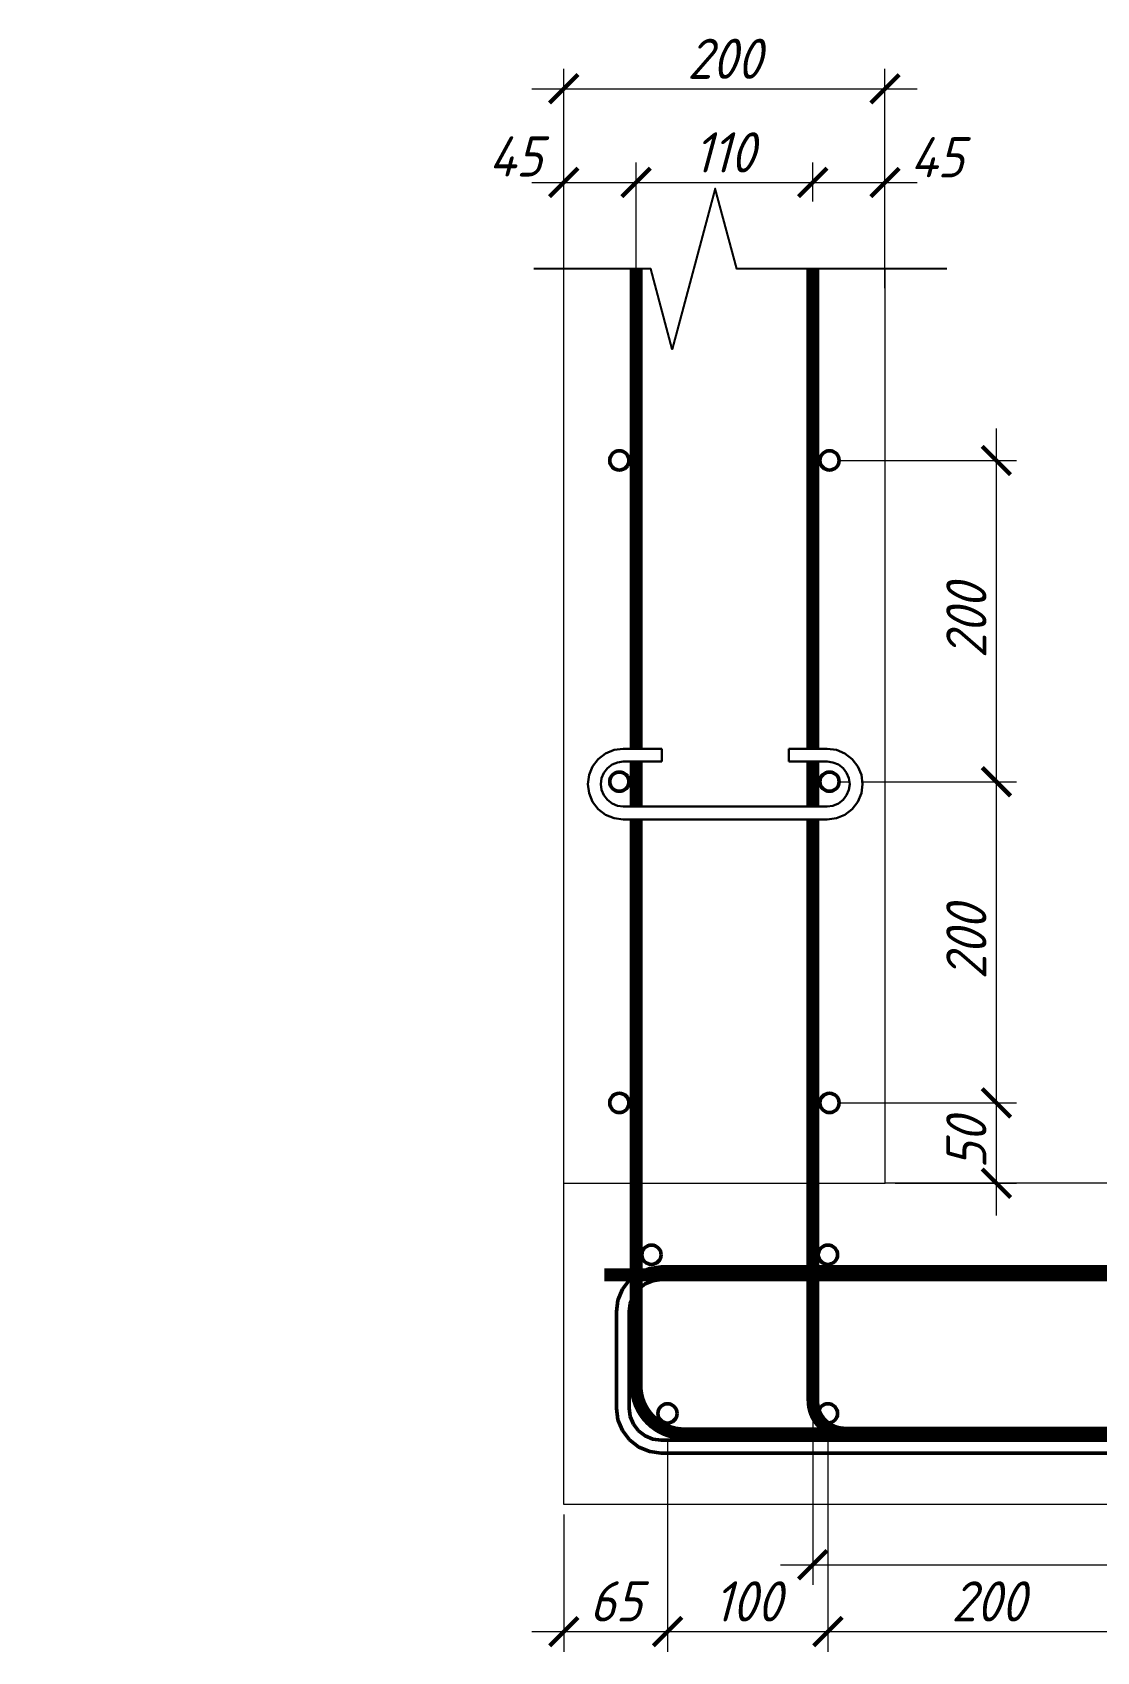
# Model space of a CAD drawing. Header units: millimetres. Extents: x 504091 to 2165846, y 135022 to 442887.
# Drawn here: x 1602438 to 1603101, y 240819 to 241827 of the extents above; entities that cross this region are included whole.
import ezdxf

# ---------------------------------------------------------------- set-up
doc = ezdxf.new("R2010")
doc.units = ezdxf.units.MM
doc.set_wipeout_variables(frame=1)
doc.linetypes.add('X-OLP-WSS.OCOG$0$Zig-a-zig-ah', pattern=[0])
doc.layers.get('Defpoints').update_dxf_attribs({"color": 255})
doc.layers.add('PS_Оси', color=7, linetype='Continuous')
for name, color, linetype, lineweight in [('Арматура 12', 26, 'Continuous', 50), ('Арматура 8', 174, 'Continuous', 30), ('Монолит тонкий', 204, 'Continuous', 9), ('размеры', 7, 'Continuous', 9), ('штрих', 8, 'Continuous', 5)]:
    doc.layers.add(name, color=color, linetype=linetype, lineweight=lineweight)
doc.styles.add('GOST 2.304_new', font='isocpeur.ttf', dxfattribs={"width": 0.9, "oblique": 15})
doc.dimstyles.new('SPDS 1_10', dxfattribs={"dimscale": 10, "dimtxt": 2.5, "dimasz": 1.77, "dimexe": 1.25, "dimexo": 0.625, "dimtad": 1, "dimdec": 0, "dimrnd": 0.001, "dimtxsty": 'GOST 2.304_new', "dimblk": 'ARCHTICK', "dimcen": 2.5, "dimdle": 2, "dimclrt": 256, "dimadec": 0, "dimazin": 2, "dimtfac": 0.75, "dimtdec": 0, "dimtmove": 1, "dimatfit": 3, "dimfxl": 0, "dimtolj": 1, "dimlwd": 9, "dimlwe": 9, "dimarcsym": 0})

# ---------------------------------------------------------------- blocks, each defined once
blk = doc.blocks.new('*U4432')
at = {"color": 5, "linetype": 'ByBlock', "lineweight": -2}
for points in [[(-58, 477.9), (-50, 475.9), (-42.4, 490.2), (-49.5, 493.9)], [(50, 475.9), (58, 477.9), (49.5, 493.9), (42.4, 490.2)]]:
    blk.add_wipeout(points, dxfattribs=at)
at = {"color": 0, "linetype": 'ByBlock', "lineweight": -2}
for p, q in [((-49.5, 493.9), (-42.4, 490.2)), ((49.5, 493.9), (42.4, 490.2))]:
    blk.add_line(p, q, dxfattribs=at)
at = {"color": 1, "linetype": 'ByBlock', "lineweight": -2}
blk.add_wipeout([(-58, 477.9), (-50, 475.9), (-50, 20), (-49.3, 14.8), (-47.3, 10), (-44.1, 5.9), (-40, 2.7), (-35.2, 0.7), (-30, 0), (30, 0), (35.2, 0.7), (40, 2.7), (44.1, 5.9), (47.3, 10), (49.3, 14.8), (50, 20), (50, 475.9), (58, 477.9), (58, 20), (57, 12.8), (54.2, 6), (49.8, 0.2), (44, -4.2), (37.2, -7), (30, -8), (-30, -8), (-37.2, -7), (-44, -4.2), (-49.8, 0.2), (-54.2, 6), (-57, 12.8), (-58, 20)], dxfattribs=at)
at = {"color": 0, "linetype": 'ByBlock', "lineweight": -2}
for p, q in [((-58, 477.9), (-49.5, 493.9)), ((-50, 475.9), (-42.4, 490.2)), ((50, 475.9), (42.4, 490.2)), ((58, 477.9), (49.5, 493.9)), ((-58, 20), (-58, 477.9)), ((-50, 20), (-50, 475.9)), ((50, 20), (50, 475.9)), ((58, 20), (58, 477.9)), ((-57, 12.8), (-58, 20)), ((-54.2, 6), (-57, 12.8)), ((-49.3, 14.8), (-50, 20)), ((-47.3, 10), (-49.3, 14.8)), ((47.3, 10), (49.3, 14.8)), ((49.3, 14.8), (50, 20)), ((54.2, 6), (57, 12.8)), ((57, 12.8), (58, 20)), ((-49.8, 0.2), (-54.2, 6)), ((-44, -4.2), (-49.8, 0.2)), ((-44.1, 5.9), (-47.3, 10)), ((-40, 2.7), (-44.1, 5.9)), ((-35.2, 0.7), (-40, 2.7)), ((-30, 0), (-35.2, 0.7)), ((-30, 0), (30, 0)), ((30, 0), (35.2, 0.7)), ((35.2, 0.7), (40, 2.7)), ((40, 2.7), (44.1, 5.9)), ((44, -4.2), (49.8, 0.2)), ((44.1, 5.9), (47.3, 10)), ((49.8, 0.2), (54.2, 6)), ((-37.2, -7), (-44, -4.2)), ((-30, -8), (-37.2, -7)), ((30, -8), (-30, -8)), ((30, -8), (37.2, -7)), ((37.2, -7), (44, -4.2))]:
    blk.add_line(p, q, dxfattribs=at)
blk = doc.blocks.new('_ArchTick')
at = {"color": 0, "linetype": 'ByBlock', "const_width": 0.15}
blk.add_lwpolyline([(-0.5, -0.5), (0.5, 0.5)], dxfattribs=at)
blk = doc.blocks.new('*D4578')
at = {"layer": 'Defpoints', "color": 0, "lineweight": 20, "ltscale": 50, "transparency": 16777216}
for p in [(1602923.7, 241039), (1603423.8, 240954.8), (1603423.8, 240872.8)]:
    blk.add_point(p, dxfattribs=at)
at = {"layer": 'размеры', "color": 0, "lineweight": 9, "ltscale": 50, "transparency": 16777216}
for p, q in [((1602923.7, 241032.7), (1602923.7, 240860.3)), ((1603423.8, 240948.6), (1603423.8, 240860.3)), ((1602903.7, 240872.8), (1603443.8, 240872.8))]:
    blk.add_line(p, q, dxfattribs=at)
at = {"layer": 'размеры', "color": 0, "lineweight": 9, "ltscale": 50, "transparency": 16777216, "xscale": 17.7, "yscale": 17.7, "zscale": 17.7, "rotation": 180}
blk.add_blockref('_ArchTick', (1602923.7, 240872.8), dxfattribs=at)
at = {"layer": 'размеры', "color": 0, "lineweight": 9, "ltscale": 50, "transparency": 16777216, "xscale": 17.7, "yscale": 17.7, "zscale": 17.7}
blk.add_blockref('_ArchTick', (1603423.8, 240872.8), dxfattribs=at)
at = {"layer": 'размеры', "ltscale": 50, "transparency": 16777216, "insert": (1603173.8, 240891.6), "char_height": 25, "attachment_point": 5, "style": 'GOST 2.304_new'}
blk.add_mtext('\\A1;500', dxfattribs=at)
blk = doc.blocks.new('*D4564')
at = {"layer": 'Defpoints', "color": 0, "lineweight": 20, "ltscale": 50, "transparency": 16777216}
for p in [(1602968.7, 241791.7), (1602768.7, 241661.3), (1602968.7, 241661.3)]:
    blk.add_point(p, dxfattribs=at)
at = {"layer": 'размеры', "color": 0, "lineweight": 9, "ltscale": 50, "transparency": 16777216}
for p, q in [((1602768.7, 241667.6), (1602768.7, 241804.2)), ((1602968.7, 241667.6), (1602968.7, 241804.2)), ((1602748.7, 241791.7), (1602988.7, 241791.7))]:
    blk.add_line(p, q, dxfattribs=at)
at = {"layer": 'размеры', "color": 0, "lineweight": 9, "ltscale": 50, "transparency": 16777216, "xscale": 17.7, "yscale": 17.7, "zscale": 17.7, "rotation": 180}
blk.add_blockref('_ArchTick', (1602768.7, 241791.7), dxfattribs=at)
at = {"layer": 'размеры', "color": 0, "lineweight": 9, "ltscale": 50, "transparency": 16777216, "xscale": 17.7, "yscale": 17.7, "zscale": 17.7}
blk.add_blockref('_ArchTick', (1602968.7, 241791.7), dxfattribs=at)
at = {"layer": 'размеры', "ltscale": 50, "transparency": 16777216, "insert": (1602868.7, 241810.4), "char_height": 25, "attachment_point": 5, "style": 'GOST 2.304_new'}
blk.add_mtext('\\A1;200', dxfattribs=at)
blk = doc.blocks.new('*D4565')
at = {"layer": 'Defpoints', "color": 0, "lineweight": 20, "ltscale": 50, "transparency": 16777216}
for p in [(1602813.7, 241733.4), (1602768.7, 241661.3), (1602813.7, 241661.3)]:
    blk.add_point(p, dxfattribs=at)
at = {"layer": 'размеры', "color": 0, "lineweight": 9, "ltscale": 50, "transparency": 16777216}
for p, q in [((1602768.7, 241667.6), (1602768.7, 241745.9)), ((1602813.7, 241667.6), (1602813.7, 241745.9)), ((1602748.7, 241733.4), (1602833.7, 241733.4))]:
    blk.add_line(p, q, dxfattribs=at)
at = {"layer": 'размеры', "color": 0, "lineweight": 9, "ltscale": 50, "transparency": 16777216, "xscale": 17.7, "yscale": 17.7, "zscale": 17.7, "rotation": 180}
blk.add_blockref('_ArchTick', (1602768.7, 241733.4), dxfattribs=at)
at = {"layer": 'размеры', "color": 0, "lineweight": 9, "ltscale": 50, "transparency": 16777216, "xscale": 17.7, "yscale": 17.7, "zscale": 17.7}
blk.add_blockref('_ArchTick', (1602813.7, 241733.4), dxfattribs=at)
at = {"layer": 'размеры', "ltscale": 50, "transparency": 16777216, "insert": (1602738.6, 241749.6), "char_height": 25, "attachment_point": 5, "style": 'GOST 2.304_new'}
blk.add_mtext('\\A1;45', dxfattribs=at)
blk = doc.blocks.new('*D4566')
at = {"layer": 'Defpoints', "color": 0, "lineweight": 20, "ltscale": 50, "transparency": 16777216}
for p in [(1602923.7, 241733.4), (1602923.7, 241715.4), (1602813.7, 241661.3)]:
    blk.add_point(p, dxfattribs=at)
at = {"layer": 'размеры', "color": 0, "lineweight": 9, "ltscale": 50, "transparency": 16777216}
for p, q in [((1602813.7, 241667.6), (1602813.7, 241745.9)), ((1602923.7, 241721.6), (1602923.7, 241745.9)), ((1602793.7, 241733.4), (1602943.7, 241733.4))]:
    blk.add_line(p, q, dxfattribs=at)
at = {"layer": 'размеры', "color": 0, "lineweight": 9, "ltscale": 50, "transparency": 16777216, "xscale": 17.7, "yscale": 17.7, "zscale": 17.7, "rotation": 180}
blk.add_blockref('_ArchTick', (1602813.7, 241733.4), dxfattribs=at)
at = {"layer": 'размеры', "color": 0, "lineweight": 9, "ltscale": 50, "transparency": 16777216, "xscale": 17.7, "yscale": 17.7, "zscale": 17.7}
blk.add_blockref('_ArchTick', (1602923.7, 241733.4), dxfattribs=at)
at = {"layer": 'размеры', "ltscale": 50, "transparency": 16777216, "insert": (1602868.7, 241752.1), "char_height": 25, "attachment_point": 5, "style": 'GOST 2.304_new'}
blk.add_mtext('\\A1;110', dxfattribs=at)
blk = doc.blocks.new('*D4567')
at = {"layer": 'Defpoints', "color": 0, "lineweight": 20, "ltscale": 50, "transparency": 16777216}
for p in [(1602968.7, 241733.4), (1602923.7, 241715.4), (1602968.7, 241661.3)]:
    blk.add_point(p, dxfattribs=at)
at = {"layer": 'размеры', "color": 0, "lineweight": 9, "ltscale": 50, "transparency": 16777216}
for p, q in [((1602923.7, 241721.6), (1602923.7, 241745.9)), ((1602968.7, 241667.6), (1602968.7, 241745.9)), ((1602903.7, 241733.4), (1602988.7, 241733.4))]:
    blk.add_line(p, q, dxfattribs=at)
at = {"layer": 'размеры', "color": 0, "lineweight": 9, "ltscale": 50, "transparency": 16777216, "xscale": 17.7, "yscale": 17.7, "zscale": 17.7, "rotation": 180}
blk.add_blockref('_ArchTick', (1602923.7, 241733.4), dxfattribs=at)
at = {"layer": 'размеры', "color": 0, "lineweight": 9, "ltscale": 50, "transparency": 16777216, "xscale": 17.7, "yscale": 17.7, "zscale": 17.7}
blk.add_blockref('_ArchTick', (1602968.7, 241733.4), dxfattribs=at)
at = {"layer": 'размеры', "ltscale": 50, "transparency": 16777216, "insert": (1603001.1, 241749.1), "char_height": 25, "attachment_point": 5, "style": 'GOST 2.304_new'}
blk.add_mtext('\\A1;45', dxfattribs=at)
blk = doc.blocks.new('*D4568')
at = {"layer": 'Defpoints', "color": 0, "lineweight": 20, "ltscale": 50, "transparency": 16777216}
for p in [(1602833.3, 240955.3), (1602768.7, 240910.3), (1602833.3, 240831.2)]:
    blk.add_point(p, dxfattribs=at)
at = {"layer": 'размеры', "color": 0, "lineweight": 9, "ltscale": 50, "transparency": 16777216}
for p, q in [((1602833.3, 240949.1), (1602833.3, 240818.7)), ((1602768.7, 240904.1), (1602768.7, 240818.7)), ((1602748.7, 240831.2), (1602853.3, 240831.2))]:
    blk.add_line(p, q, dxfattribs=at)
at = {"layer": 'размеры', "color": 0, "lineweight": 9, "ltscale": 50, "transparency": 16777216, "xscale": 17.7, "yscale": 17.7, "zscale": 17.7, "rotation": 180}
blk.add_blockref('_ArchTick', (1602768.7, 240831.2), dxfattribs=at)
at = {"layer": 'размеры', "color": 0, "lineweight": 9, "ltscale": 50, "transparency": 16777216, "xscale": 17.7, "yscale": 17.7, "zscale": 17.7}
blk.add_blockref('_ArchTick', (1602833.3, 240831.2), dxfattribs=at)
at = {"layer": 'размеры', "ltscale": 50, "transparency": 16777216, "insert": (1602801, 240850), "char_height": 25, "attachment_point": 5, "style": 'GOST 2.304_new'}
blk.add_mtext('\\A1;65', dxfattribs=at)
blk = doc.blocks.new('*D4569')
at = {"layer": 'Defpoints', "color": 0, "lineweight": 20, "ltscale": 50, "transparency": 16777216}
for p in [(1602833.3, 240955.3), (1602933.2, 240920.1), (1602933.2, 240831.2)]:
    blk.add_point(p, dxfattribs=at)
at = {"layer": 'размеры', "color": 0, "lineweight": 9, "ltscale": 50, "transparency": 16777216}
for p, q in [((1602833.3, 240949.1), (1602833.3, 240818.7)), ((1602933.2, 240913.8), (1602933.2, 240818.7)), ((1602813.3, 240831.2), (1602953.2, 240831.2))]:
    blk.add_line(p, q, dxfattribs=at)
at = {"layer": 'размеры', "color": 0, "lineweight": 9, "ltscale": 50, "transparency": 16777216, "xscale": 17.7, "yscale": 17.7, "zscale": 17.7, "rotation": 180}
blk.add_blockref('_ArchTick', (1602833.3, 240831.2), dxfattribs=at)
at = {"layer": 'размеры', "color": 0, "lineweight": 9, "ltscale": 50, "transparency": 16777216, "xscale": 17.7, "yscale": 17.7, "zscale": 17.7}
blk.add_blockref('_ArchTick', (1602933.2, 240831.2), dxfattribs=at)
at = {"layer": 'размеры', "ltscale": 50, "transparency": 16777216, "insert": (1602883.2, 240850), "char_height": 25, "attachment_point": 5, "style": 'GOST 2.304_new'}
blk.add_mtext('\\A1;100', dxfattribs=at)
blk = doc.blocks.new('*D4570')
at = {"layer": 'Defpoints', "color": 0, "lineweight": 20, "ltscale": 50, "transparency": 16777216}
for p in [(1602933.2, 240955.3), (1603133.2, 240955.3), (1603133.2, 240831.2)]:
    blk.add_point(p, dxfattribs=at)
at = {"layer": 'размеры', "color": 0, "lineweight": 9, "ltscale": 50, "transparency": 16777216}
for p, q in [((1602933.2, 240949.1), (1602933.2, 240818.7)), ((1603133.2, 240949.1), (1603133.2, 240818.7)), ((1602913.2, 240831.2), (1603153.2, 240831.2))]:
    blk.add_line(p, q, dxfattribs=at)
at = {"layer": 'размеры', "color": 0, "lineweight": 9, "ltscale": 50, "transparency": 16777216, "xscale": 17.7, "yscale": 17.7, "zscale": 17.7, "rotation": 180}
blk.add_blockref('_ArchTick', (1602933.2, 240831.2), dxfattribs=at)
at = {"layer": 'размеры', "color": 0, "lineweight": 9, "ltscale": 50, "transparency": 16777216, "xscale": 17.7, "yscale": 17.7, "zscale": 17.7}
blk.add_blockref('_ArchTick', (1603133.2, 240831.2), dxfattribs=at)
at = {"layer": 'размеры', "ltscale": 50, "transparency": 16777216, "insert": (1603033.2, 240850), "char_height": 25, "attachment_point": 5, "style": 'GOST 2.304_new'}
blk.add_mtext('\\A1;200', dxfattribs=at)
blk = doc.blocks.new('*D4575')
at = {"layer": 'Defpoints', "color": 0, "lineweight": 20, "ltscale": 50, "transparency": 16777216}
for p in [(1602934.2, 241160.3), (1603038.1, 241160.3), (1602968.7, 241110.3)]:
    blk.add_point(p, dxfattribs=at)
at = {"layer": 'размеры', "color": 0, "lineweight": 9, "ltscale": 50, "transparency": 16777216}
for p, q in [((1603038.1, 241090.3), (1603038.1, 241180.3)), ((1602940.4, 241160.3), (1603050.6, 241160.3)), ((1602975, 241110.3), (1603050.6, 241110.3))]:
    blk.add_line(p, q, dxfattribs=at)
at = {"layer": 'размеры', "color": 0, "lineweight": 9, "ltscale": 50, "transparency": 16777216, "xscale": 17.7, "yscale": 17.7, "zscale": 17.7}
for p, rotation in [((1603038.1, 241160.3), 90), ((1603038.1, 241110.3), 270)]:
    blk.add_blockref('_ArchTick', p, dxfattribs=dict(at, rotation=rotation))
at = {"layer": 'размеры', "ltscale": 50, "transparency": 16777216, "insert": (1603019.4, 241135.3), "char_height": 25, "attachment_point": 5, "rotation": 90, "style": 'GOST 2.304_new'}
blk.add_mtext('\\A1;50', dxfattribs=at)
blk = doc.blocks.new('*D4576')
at = {"layer": 'Defpoints', "color": 0, "lineweight": 20, "ltscale": 50, "transparency": 16777216}
for p in [(1602934.2, 241360.3), (1603038.1, 241360.3), (1602934.2, 241160.3)]:
    blk.add_point(p, dxfattribs=at)
at = {"layer": 'размеры', "color": 0, "lineweight": 9, "ltscale": 50, "transparency": 16777216}
for p, q in [((1603038.1, 241140.3), (1603038.1, 241380.3)), ((1602940.4, 241360.3), (1603050.6, 241360.3)), ((1602940.4, 241160.3), (1603050.6, 241160.3))]:
    blk.add_line(p, q, dxfattribs=at)
at = {"layer": 'размеры', "color": 0, "lineweight": 9, "ltscale": 50, "transparency": 16777216, "xscale": 17.7, "yscale": 17.7, "zscale": 17.7}
for p, rotation in [((1603038.1, 241360.3), 90), ((1603038.1, 241160.3), 270)]:
    blk.add_blockref('_ArchTick', p, dxfattribs=dict(at, rotation=rotation))
at = {"layer": 'размеры', "ltscale": 50, "transparency": 16777216, "insert": (1603019.4, 241260.3), "char_height": 25, "attachment_point": 5, "rotation": 90, "style": 'GOST 2.304_new'}
blk.add_mtext('\\A1;200', dxfattribs=at)
blk = doc.blocks.new('*D4577')
at = {"layer": 'Defpoints', "color": 0, "lineweight": 20, "ltscale": 50, "transparency": 16777216}
for p in [(1602934.2, 241560.3), (1603038.1, 241560.3), (1602934.2, 241360.3)]:
    blk.add_point(p, dxfattribs=at)
at = {"layer": 'размеры', "color": 0, "lineweight": 9, "ltscale": 50, "transparency": 16777216}
for p, q in [((1603038.1, 241340.3), (1603038.1, 241580.3)), ((1602940.4, 241560.3), (1603050.6, 241560.3)), ((1602940.4, 241360.3), (1603050.6, 241360.3))]:
    blk.add_line(p, q, dxfattribs=at)
at = {"layer": 'размеры', "color": 0, "lineweight": 9, "ltscale": 50, "transparency": 16777216, "xscale": 17.7, "yscale": 17.7, "zscale": 17.7}
for p, rotation in [((1603038.1, 241560.3), 90), ((1603038.1, 241360.3), 270)]:
    blk.add_blockref('_ArchTick', p, dxfattribs=dict(at, rotation=rotation))
at = {"layer": 'размеры', "ltscale": 50, "transparency": 16777216, "insert": (1603019.4, 241460.3), "char_height": 25, "attachment_point": 5, "rotation": 90, "style": 'GOST 2.304_new'}
blk.add_mtext('\\A1;200', dxfattribs=at)
blk = doc.blocks.new('*U4426')
blk.add_wipeout([(38, 14), (38, 22), (14, 22), (8.3, 21.3), (3, 19.1), (-1.6, 15.6), (-5.1, 11), (-7.3, 5.7), (-8, 0), (-7.3, -5.7), (-5.1, -11), (-1.6, -15.6), (3, -19.1), (8.3, -21.3), (14, -22), (141, -22), (146.7, -21.3), (152, -19.1), (156.6, -15.6), (160.1, -11), (162.3, -5.7), (163, 0), (162.3, 5.7), (160.1, 11), (156.6, 15.6), (152, 19.1), (146.7, 21.3), (141, 22), (117, 22), (117, 14), (141, 14), (144.6, 13.5), (148, 12.1), (150.9, 9.9), (153.1, 7), (154.5, 3.6), (155, 0), (154.5, -3.6), (153.1, -7), (150.9, -9.9), (148, -12.1), (144.6, -13.5), (141, -14), (14, -14), (10.4, -13.5), (7, -12.1), (4.1, -9.9), (1.9, -7), (0.5, -3.6), (0, 0), (0.5, 3.6), (1.9, 7), (4.1, 9.9), (7, 12.1), (10.4, 13.5), (14, 14)])
for p, q in [((3, 19.1), (8.3, 21.3)), ((8.3, 21.3), (14, 22)), ((38, 22), (14, 22)), ((38, 14), (38, 22)), ((117, 22), (141, 22)), ((117, 14), (117, 22)), ((146.7, 21.3), (141, 22)), ((152, 19.1), (146.7, 21.3)), ((-7.3, 5.7), (-5.1, 11)), ((-5.1, 11), (-1.6, 15.6)), ((-1.6, 15.6), (3, 19.1)), ((14, 14), (38, 14)), ((141, 14), (117, 14)), ((156.6, 15.6), (152, 19.1)), ((160.1, 11), (156.6, 15.6)), ((162.3, 5.7), (160.1, 11)), ((-8, 0), (-7.3, 5.7)), ((163, 0), (162.3, 5.7)), ((-7.3, -5.7), (-8, 0)), ((-5.1, -11), (-7.3, -5.7)), ((160.1, -11), (162.3, -5.7)), ((162.3, -5.7), (163, 0)), ((-1.6, -15.6), (-5.1, -11)), ((3, -19.1), (-1.6, -15.6)), ((8.3, -21.3), (3, -19.1)), ((146.7, -21.3), (152, -19.1)), ((152, -19.1), (156.6, -15.6)), ((156.6, -15.6), (160.1, -11)), ((14, -22), (8.3, -21.3)), ((14, -22), (141, -22)), ((141, -22), (146.7, -21.3))]:
    blk.add_line(p, q)
at = {"color": 0, "linetype": 'ByBlock', "lineweight": -2}
for p, q in [((4.1, 9.9), (7, 12.1)), ((7, 12.1), (10.4, 13.5)), ((10.4, 13.5), (14, 14)), ((144.6, 13.5), (141, 14)), ((148, 12.1), (144.6, 13.5)), ((150.9, 9.9), (148, 12.1)), ((0, 0), (0.5, 3.6)), ((0.5, 3.6), (1.9, 7)), ((1.9, 7), (4.1, 9.9)), ((153.1, 7), (150.9, 9.9)), ((154.5, 3.6), (153.1, 7)), ((155, 0), (154.5, 3.6)), ((0.5, -3.6), (0, 0)), ((1.9, -7), (0.5, -3.6)), ((4.1, -9.9), (1.9, -7)), ((7, -12.1), (4.1, -9.9)), ((148, -12.1), (150.9, -9.9)), ((150.9, -9.9), (153.1, -7)), ((153.1, -7), (154.5, -3.6)), ((154.5, -3.6), (155, 0)), ((10.4, -13.5), (7, -12.1)), ((14, -14), (10.4, -13.5)), ((14, -14), (141, -14)), ((141, -14), (144.6, -13.5)), ((144.6, -13.5), (148, -12.1))]:
    blk.add_line(p, q, dxfattribs=at)

msp = doc.modelspace()

# ---------------------------------------------------------------- linework, layer by layer
at = {"layer": 'PS_Оси', "ltscale": 50}
msp.add_lwpolyline([(1603007.3195, 241679.5632), (1602876.4056, 241679.5632), (1602863.0082, 241729.5632), (1602836.2132, 241629.5632), (1602822.8158, 241679.5632), (1602749.9847, 241679.5632)], dxfattribs=at)
at = {"layer": 'Арматура 12'}
for centre in [(1602803.2808, 241560.3395), (1602934.18, 241560.3395), (1602803.2808, 241360.3395), (1602934.18, 241360.3395), (1602803.2808, 241160.3395), (1602934.18, 241160.3395)]:
    msp.add_circle(centre, 6, dxfattribs=at)
at = {"layer": 'Монолит тонкий', "ltscale": 100}
for p, q in [((1602768.7304, 241110.3395), (1602768.7304, 241679.5632)), ((1602968.7304, 241110.3395), (1602968.7304, 241679.5632)), ((1602768.7304, 240910.3395), (1602768.7304, 241110.3395)), ((1602768.7304, 241110.3395), (1602768.7304, 241110.3395)), ((1603668.3181, 241110.3395), (1602968.7304, 241110.3395)), ((1603668.3181, 240910.3395), (1602768.7304, 240910.3395))]:
    msp.add_line(p, q, dxfattribs=at)
at = {"layer": 'штрих', "linetype": 'X-OLP-WSS.OCOG$0$Zig-a-zig-ah', "ltscale": 0.005}
msp.add_line((1602768.7304, 241110.3395), (1602968.7304, 241110.3395), dxfattribs=at)

# ---------------------------------------------------------------- block references
at = {"layer": 'Арматура 12', "color": 0, "ltscale": 0.333333, "rotation": 270}
msp.add_blockref('*U4432', (1602809.4093, 241000.3084), dxfattribs=at)

# ---------------------------------------------------------------- dimensions: what is measured, and where the dimension line sits
at = {"layer": 'размеры', "ltscale": 50}
for base, p1, p2, picture, middle in [((1602968.7304, 241791.6677), (1602768.7304, 241661.3348), (1602968.7304, 241661.3348), '*D4564', (1602868.7304, 241810.4177)), ((1602923.7304, 241733.3759), (1602813.7304, 241661.3348), (1602923.7304, 241715.3823), '*D4566', (1602868.7304, 241752.1259))]:
    dim = msp.add_linear_dim(base=base, p1=p1, p2=p2, dimstyle='SPDS 1_10', dxfattribs=at)
    dim.commit()
    dim.dimension.update_dxf_attribs({"geometry": picture, "text_midpoint": middle})
for base, p1, p2, picture, middle in [((1602813.7304, 241733.3759), (1602768.7304, 241661.3348), (1602813.7304, 241661.3348), '*D4565', (1602738.5979, 241730.8253)), ((1602968.7304, 241733.3759), (1602923.7304, 241715.3823), (1602968.7304, 241661.3348), '*D4567', (1603001.0876, 241730.3151))]:
    dim = msp.add_linear_dim(base=base, p1=p1, p2=p2, dimstyle='SPDS 1_10', dxfattribs=at)
    dim.commit()
    dim.dimension.update_dxf_attribs({"geometry": picture, "text_midpoint": middle, "dimtype": 160})
for base, p1, p2, picture, middle in [((1603038.1284, 241560.3395), (1602934.18, 241360.3395), (1602934.18, 241560.3395), '*D4577', (1603019.3784, 241460.3395)), ((1603038.1284, 241360.3395), (1602934.18, 241160.3395), (1602934.18, 241360.3395), '*D4576', (1603019.3784, 241260.3395)), ((1603038.1284, 241160.3395), (1602968.7304, 241110.3395), (1602934.18, 241160.3395), '*D4575', (1603019.3784, 241135.3395))]:
    dim = msp.add_linear_dim(base=base, p1=p1, p2=p2, angle=90, dimstyle='SPDS 1_10', dxfattribs=at)
    dim.commit()
    dim.dimension.update_dxf_attribs({"geometry": picture, "text_midpoint": middle})

# ---------------------------------------------------------------- next in the draw order: linework, layer by layer
at = {"layer": 'Арматура 12', "const_width": 8}
for points in [[(1603668.3181, 240954.3751), (1603668.3181, 240954.3751), (1602843.7773, 240954.3751, -0.414213562), (1602813.7773, 240984.3751), (1602813.7773, 241679.5632)], [(1602923.8313, 241679.5632), (1602923.8313, 240974.8413, 0.414213562), (1602943.8313, 240954.8413), (1603423.8313, 240954.8413), (1603378.7555, 240975.5509)]]:
    msp.add_lwpolyline(points, format="xyb", dxfattribs=at)
at = {"layer": 'Арматура 12', "lineweight": 53, "ltscale": 20, "const_width": 8}
msp.add_lwpolyline([(1602793.9233, 241053.3076), (1603667.7153, 241053.352)], dxfattribs=at)
at = {"layer": 'Арматура 12'}
for centre in [(1602823.2799, 241065.8169), (1602933.18, 241065.8169), (1602833.2799, 240967.0178), (1602933.18, 240967.0178)]:
    msp.add_circle(centre, 6, dxfattribs=at)

# ---------------------------------------------------------------- next in the draw order: dimensions: what is measured, and where the dimension line sits
at = {"layer": 'размеры', "ltscale": 50}
dim = msp.add_linear_dim(base=(1603423.8313, 240872.8371), p1=(1602923.7304, 241038.9714), p2=(1603423.8313, 240954.8413), dimstyle='SPDS 1_10', dxfattribs=at)
dim.commit()
dim.dimension.update_dxf_attribs({"geometry": '*D4578', "text_midpoint": (1603173.7809, 240872.8371), "dimtype": 160})
for base, p1, p2, picture, middle in [((1602833.2799, 240831.2333), (1602768.7304, 240910.3395), (1602833.2799, 240955.3395), '*D4568', (1602801.0051, 240849.9833)), ((1602933.18, 240831.2333), (1602833.2799, 240955.3395), (1602933.18, 240920.0806), '*D4569', (1602883.2299, 240849.9833)), ((1603133.18, 240831.2333), (1602933.18, 240955.3395), (1603133.18, 240955.3395), '*D4570', (1603033.18, 240849.9833))]:
    dim = msp.add_linear_dim(base=base, p1=p1, p2=p2, dimstyle='SPDS 1_10', dxfattribs=at)
    dim.commit()
    dim.dimension.update_dxf_attribs({"geometry": picture, "text_midpoint": middle})

# ---------------------------------------------------------------- next in the draw order: block references
at = {"layer": 'Арматура 8', "color": 0}
msp.add_blockref('*U4426', (1602791.7332, 241358.8336), dxfattribs=at)

doc.saveas('drawing.dxf')
